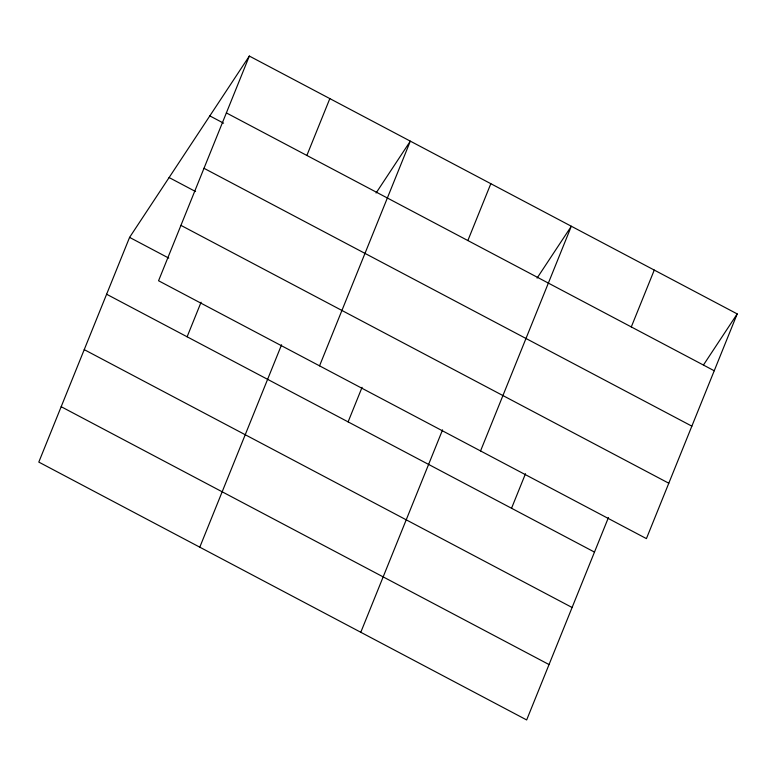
<?xml version="1.0" encoding="UTF-8"?>
<svg xmlns="http://www.w3.org/2000/svg" width="776" height="776" viewBox="0 0 776 776"><rect width="100%" height="100%" fill="white"/><g stroke="black" fill="none" stroke-linecap="round" stroke-linejoin="round"><path stroke-width="1.16" d="M249.339 56.056L158.556 280.757L646.418 538.612L737.2 313.911L249.339 56.056L129.582 237.388L38.8 462.089L526.662 719.944L608.442 517.543M187.113 336.794L201.071 302.233M306.869 155.452L329.839 98.6M199.791 547.177L281.572 344.777M319.547 365.845L410.329 141.145L376.079 193.011M348.104 421.882L362.072 387.321M467.86 240.55L490.83 183.699M360.791 632.275L442.562 429.865M480.548 450.943L571.33 226.243L537.079 278.099M511.539 508.261L525.497 473.709M631.295 326.929L654.265 270.077M703.609 364.778L737.2 313.911M226.369 112.908L714.23 370.763M209.821 115.896L223.585 123.171M203.991 168.295L691.852 426.15M169.1 177.549L195.581 191.546M180.934 225.37L668.796 483.225M129.582 237.388L168.77 258.107M106.613 294.24L594.474 552.095M84.235 349.636L572.096 607.492M61.178 406.702L549.039 664.557"/></g></svg>
